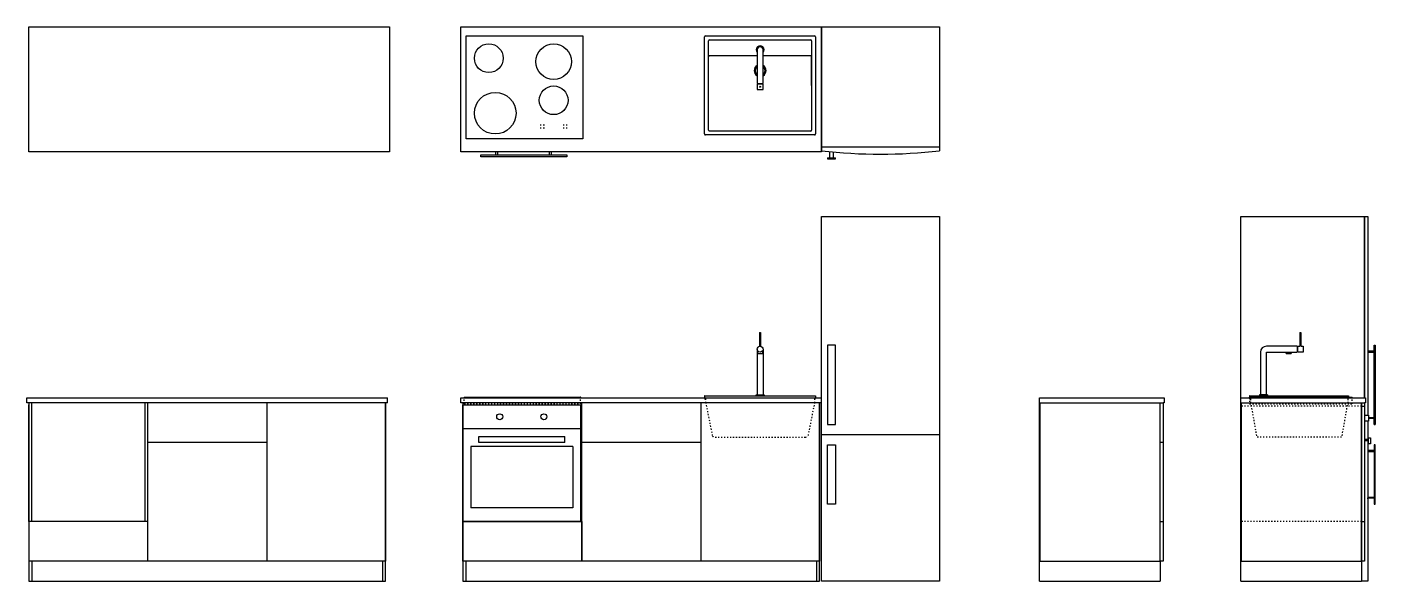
# Model space of a CAD drawing. Header units: millimetres. Extents: x 1263 to 4174, y 1008 to 2067.
# Drawn here: x 1263 to 1944, y 1788 to 2067 of the extents above; entities that cross this region are included whole.
import ezdxf

# ---------------------------------------------------------------- set-up
doc = ezdxf.new("R2010")
doc.units = ezdxf.units.MM
doc.linetypes.add('ACAD_ISO03W100', pattern=[30, 12, -18])
doc.layers.add('STRUTTURA', color=7, linetype='Continuous')

msp = doc.modelspace()

# ---------------------------------------------------------------- linework, layer by layer
at = {"layer": 'STRUTTURA'}
for p, q in [((1264.47, 2067.18), (1446.47, 2067.18)), ((1264.47, 2004.18), (1264.47, 2067.18)), ((1446.47, 2067.18), (1446.47, 2004.18)), ((1482.52, 2067.18), (1664.52, 2067.18)), ((1482.52, 2004.18), (1482.52, 2067.18)), ((1605.52, 2013.18), (1605.52, 2062.18)), ((1606.02, 2062.68), (1661.02, 2062.68)), ((1661.52, 2062.18), (1661.52, 2013.18)), ((1664.52, 2067.18), (1664.52, 2004.18)), ((1664.52, 2067.18), (1724.02, 2067.18)), ((1664.52, 2004.73), (1664.52, 2067.18)), ((1724.02, 2067.18), (1724.02, 2004.73)), ((1632.02, 2055.68), (1632.02, 2038.68)), ((1635.02, 2038.68), (1635.02, 2055.68)), ((1632.02, 2052.68), (1608.02, 2052.68)), ((1659.02, 2052.68), (1635.02, 2052.68)), ((1659.52, 2037.68), (1659.52, 2052.68)), ((1632.02, 2038.68), (1635.02, 2038.68)), ((1632.02, 2038.38), (1632.02, 2035.68)), ((1635.02, 2038.38), (1632.02, 2038.38)), ((1632.02, 2035.68), (1635.02, 2035.68)), ((1632.32, 2038.68), (1632.32, 2038.38)), ((1634.72, 2038.68), (1634.72, 2038.38)), ((1635.02, 2035.68), (1635.02, 2038.38)), ((1523.07, 2017.68), (1522.57, 2017.68)), ((1523.07, 2016.18), (1522.57, 2016.18)), ((1524.57, 2017.68), (1524.07, 2017.68)), ((1524.57, 2016.18), (1524.07, 2016.18)), ((1524.32, 2017.93), (1524.32, 2017.43)), ((1524.32, 2016.43), (1524.32, 2015.93)), ((1534.57, 2017.68), (1534.07, 2017.68)), ((1534.57, 2016.18), (1534.07, 2016.18)), ((1536.07, 2017.68), (1535.57, 2017.68)), ((1536.07, 2016.18), (1535.57, 2016.18)), ((1535.82, 2017.93), (1535.82, 2017.43)), ((1535.82, 2016.43), (1535.82, 2015.93)), ((1661.02, 2012.68), (1606.02, 2012.68)), ((1446.47, 2004.18), (1264.47, 2004.18)), ((1664.52, 2004.18), (1482.52, 2004.18)), ((1492.52, 2002.68), (1535.92, 2002.68)), ((1492.52, 2001.68), (1492.52, 2002.68)), ((1535.92, 2001.68), (1492.52, 2001.68)), ((1500.16, 2002.68), (1500.16, 2004.18)), ((1501.16, 2002.68), (1501.16, 2004.18)), ((1527.28, 2002.68), (1527.28, 2004.18)), ((1528.28, 2002.68), (1528.28, 2004.18)), ((1535.92, 2002.68), (1535.92, 2001.68)), ((1664.52, 2006.68), (1724.02, 2006.68)), ((1724.02, 2006.48), (1664.52, 2006.48)), ((1667.52, 2001.18), (1671.52, 2001.18)), ((1667.52, 2001.18), (1667.52, 2000.68)), ((1667.52, 2000.68), (1671.52, 2000.68)), ((1668.52, 2004.29), (1668.52, 2001.18)), ((1670.52, 2001.18), (1670.52, 2004.1)), ((1671.52, 2000.68), (1671.52, 2001.18)), ((1664.52, 1787.59), (1664.52, 1971.59)), ((1664.52, 1971.59), (1724.02, 1971.59)), ((1724.02, 1971.59), (1724.02, 1787.59)), ((1876.07, 1880.09), (1876.07, 1971.59)), ((1876.07, 1971.59), (1940.27, 1971.59)), ((1938.32, 1971.59), (1938.32, 1880.09)), ((1938.52, 1971.59), (1938.52, 1880.09)), ((1940.27, 1971.59), (1940.27, 1903.3)), ((1905.97, 1913.09), (1906.47, 1913.09)), ((1671.52, 1906.59), (1667.52, 1906.59)), ((1667.52, 1906.59), (1667.52, 1866.59)), ((1671.52, 1866.59), (1671.52, 1906.59)), ((1904.57, 1906.09), (1889.07, 1906.09)), ((1904.57, 1906.09), (1904.57, 1903.09)), ((1904.57, 1905.79), (1904.87, 1905.79)), ((1904.87, 1903.39), (1904.87, 1906.09)), ((1904.87, 1906.09), (1905.97, 1906.09)), ((1906.47, 1906.09), (1907.57, 1906.09)), ((1907.57, 1906.09), (1907.57, 1903.09)), ((1943.38, 1906.59), (1943.88, 1906.59)), ((1943.38, 1866.59), (1943.38, 1906.59)), ((1943.88, 1906.59), (1943.88, 1866.59)), ((1886.07, 1903.09), (1886.07, 1881.59)), ((1889.07, 1881.59), (1889.07, 1903.09)), ((1889.07, 1903.09), (1904.57, 1903.09)), ((1898.97, 1902.34), (1898.97, 1903.09)), ((1901.57, 1903.09), (1901.57, 1902.34)), ((1904.57, 1903.39), (1904.87, 1903.39)), ((1904.87, 1903.39), (1905.17, 1903.09)), ((1907.57, 1903.09), (1905.17, 1903.09)), ((1943.38, 1903.59), (1940.27, 1903.59)), ((1940.27, 1903.3), (1940.27, 1902.8)), ((1940.27, 1903.09), (1943.38, 1903.09)), ((1940.27, 1902.8), (1940.27, 1871.29)), ((1263.47, 1877.59), (1263.47, 1880.09)), ((1263.47, 1880.09), (1445.47, 1880.09)), ((1445.47, 1877.59), (1445.47, 1880.09)), ((1482.52, 1877.59), (1482.52, 1880.09)), ((1482.52, 1880.09), (1664.52, 1880.09)), ((1484.22, 1880.39), (1542.92, 1880.39)), ((1664.52, 1877.59), (1664.52, 1880.09)), ((1774.51, 1877.59), (1774.51, 1880.09)), ((1774.51, 1880.09), (1837.51, 1880.09)), ((1837.51, 1880.09), (1837.51, 1877.59)), ((1876.07, 1877.59), (1876.07, 1880.09)), ((1876.07, 1880.09), (1939.07, 1880.09)), ((1880.57, 1880.39), (1932.27, 1880.39)), ((1880.67, 1881.09), (1930.47, 1881.09)), ((1889.57, 1881.59), (1885.57, 1881.59)), ((1885.57, 1881.59), (1885.57, 1881.09)), ((1889.57, 1881.59), (1889.57, 1881.09)), ((1939.07, 1880.09), (1939.07, 1877.59)), ((1445.47, 1877.59), (1263.47, 1877.59)), ((1264.47, 1877.59), (1264.47, 1787.59)), ((1265.97, 1817.59), (1265.97, 1877.59)), ((1322.97, 1877.59), (1322.97, 1817.59)), ((1324.47, 1797.59), (1324.47, 1877.59)), ((1384.47, 1877.59), (1384.47, 1797.59)), ((1444.47, 1787.59), (1444.47, 1877.59)), ((1444.47, 1877.59), (1444.47, 1797.59)), ((1664.52, 1877.59), (1482.52, 1877.59)), ((1483.52, 1877.59), (1483.52, 1787.59)), ((1543.52, 1797.59), (1543.52, 1877.59)), ((1603.52, 1877.59), (1603.52, 1797.59)), ((1663.52, 1787.59), (1663.52, 1877.59)), ((1663.52, 1877.59), (1663.52, 1797.59)), ((1774.51, 1797.59), (1774.51, 1877.59)), ((1774.51, 1877.59), (1835.51, 1877.59)), ((1774.71, 1877.59), (1774.71, 1797.59)), ((1835.51, 1797.59), (1835.51, 1877.59)), ((1835.51, 1877.59), (1837.01, 1877.59)), ((1837.01, 1877.59), (1837.01, 1797.59)), ((1837.51, 1877.59), (1837.01, 1877.59)), ((1876.07, 1797.59), (1876.07, 1877.59)), ((1876.07, 1877.59), (1937.07, 1877.59)), ((1876.27, 1877.59), (1876.27, 1797.59)), ((1937.07, 1877.59), (1937.07, 1797.59)), ((1937.07, 1877.59), (1938.57, 1877.59)), ((1937.07, 1797.59), (1937.07, 1877.59)), ((1937.07, 1875.79), (1938.57, 1875.79)), ((1937.07, 1816.9), (1937.07, 1875.79)), ((1938.57, 1877.59), (1938.57, 1797.59)), ((1939.07, 1877.59), (1938.57, 1877.59)), ((1938.57, 1875.79), (1938.57, 1816.9)), ((1938.57, 1875.79), (1938.57, 1817.59)), ((1938.57, 1871.29), (1940.57, 1871.29)), ((1940.57, 1871.29), (1940.57, 1868.29)), ((1667.52, 1866.59), (1671.52, 1866.59)), ((1940.57, 1868.29), (1938.57, 1868.29)), ((1940.27, 1868.29), (1940.27, 1859.04)), ((1940.57, 1870.09), (1943.38, 1870.09)), ((1943.38, 1869.59), (1940.57, 1869.59)), ((1943.88, 1866.59), (1943.38, 1866.59)), ((1943.38, 1866.59), (1943.88, 1866.59)), ((1324.47, 1857.59), (1384.47, 1857.59)), ((1543.52, 1857.59), (1603.52, 1857.59)), ((1664.52, 1861.59), (1724.02, 1861.59)), ((1724.02, 1861.39), (1664.52, 1861.39)), ((1835.51, 1857.59), (1837.01, 1857.59)), ((1940.57, 1859.04), (1938.57, 1859.04)), ((1940.57, 1858.29), (1938.57, 1858.29)), ((1940.27, 1858.29), (1940.27, 1853.1)), ((1940.57, 1859.79), (1941.57, 1859.79)), ((1940.57, 1856.79), (1940.57, 1859.79)), ((1941.57, 1859.79), (1941.57, 1856.79)), ((1667.52, 1856.39), (1671.52, 1856.39)), ((1667.52, 1826.39), (1667.52, 1856.39)), ((1671.52, 1856.39), (1671.52, 1826.39)), ((1943.38, 1853.39), (1940.27, 1853.39)), ((1940.27, 1853.1), (1940.27, 1852.6)), ((1940.27, 1852.89), (1943.38, 1852.89)), ((1940.27, 1852.6), (1940.27, 1829.6)), ((1941.57, 1856.79), (1940.57, 1856.79)), ((1943.38, 1856.39), (1943.38, 1826.39)), ((1943.88, 1856.39), (1943.38, 1856.39)), ((1943.88, 1826.39), (1943.88, 1856.39)), ((1671.52, 1826.39), (1667.52, 1826.39)), ((1940.27, 1829.89), (1943.38, 1829.89)), ((1940.27, 1829.1), (1940.27, 1829.6)), ((1943.38, 1829.39), (1940.27, 1829.39)), ((1940.27, 1829.1), (1940.27, 1787.59)), ((1943.38, 1826.39), (1943.88, 1826.39)), ((1835.51, 1817.59), (1837.01, 1817.59)), ((1937.07, 1817.59), (1938.57, 1817.59)), ((1444.47, 1797.59), (1264.47, 1797.59)), ((1265.97, 1797.59), (1265.97, 1787.59)), ((1442.97, 1797.59), (1442.97, 1787.59)), ((1485.02, 1797.59), (1485.02, 1787.59)), ((1662.02, 1797.59), (1485.02, 1797.59)), ((1663.52, 1797.59), (1603.52, 1797.59)), ((1662.02, 1797.59), (1662.02, 1787.59)), ((1774.51, 1797.59), (1835.51, 1797.59)), ((1774.51, 1787.59), (1774.51, 1797.59)), ((1835.51, 1797.59), (1835.51, 1787.59)), ((1837.01, 1797.59), (1835.51, 1797.59)), ((1876.07, 1797.59), (1937.07, 1797.59)), ((1876.07, 1787.59), (1876.07, 1797.59)), ((1937.07, 1797.59), (1937.07, 1787.59)), ((1938.57, 1797.59), (1937.07, 1797.59)), ((1264.47, 1787.59), (1444.47, 1787.59)), ((1483.52, 1787.59), (1663.52, 1787.59)), ((1724.02, 1787.59), (1664.52, 1787.59)), ((1774.51, 1787.59), (1829.01, 1787.59)), ((1829.01, 1787.59), (1830.51, 1787.59)), ((1830.51, 1787.59), (1835.51, 1787.59)), ((1876.07, 1787.59), (1930.57, 1787.59)), ((1930.57, 1787.59), (1932.07, 1787.59)), ((1932.07, 1787.59), (1937.07, 1787.59)), ((1940.27, 1787.59), (1937.07, 1787.59))]:
    msp.add_line(p, q, dxfattribs=at)
at = {"layer": 'STRUTTURA', "ltscale": 0.05}
for p, q in [((1633.27, 1913.09), (1633.27, 1906.13)), ((1633.77, 1913.09), (1633.77, 1906.13)), ((1905.97, 1913.09), (1905.97, 1906.09)), ((1906.47, 1913.09), (1906.47, 1906.09)), ((1632.02, 1904.59), (1632.02, 1881.59)), ((1632.22, 1903.84), (1632.22, 1902.34)), ((1632.22, 1902.34), (1634.82, 1902.34)), ((1634.82, 1902.34), (1634.82, 1903.84)), ((1635.02, 1904.59), (1635.02, 1881.59)), ((1898.97, 1902.34), (1901.57, 1902.34)), ((1605.52, 1880.99), (1605.52, 1880.59)), ((1605.62, 1881.09), (1661.42, 1881.09)), ((1631.52, 1881.59), (1635.52, 1881.59)), ((1631.52, 1881.09), (1631.52, 1881.59)), ((1635.52, 1881.59), (1635.52, 1881.09)), ((1661.52, 1880.99), (1661.52, 1880.59)), ((1880.57, 1880.99), (1880.57, 1880.09)), ((1930.57, 1880.99), (1930.57, 1880.09))]:
    msp.add_line(p, q, dxfattribs=at)
at = {"layer": 'STRUTTURA', "linetype": 'ACAD_ISO03W100', "ltscale": 0.05}
for p, q in [((1633.27, 1913.09), (1633.77, 1913.09)), ((1484.22, 1877.09), (1484.22, 1880.09)), ((1542.92, 1877.09), (1542.92, 1880.09)), ((1605.52, 1880.59), (1605.52, 1879.59)), ((1605.52, 1879.59), (1606.01, 1879.59)), ((1606.01, 1879.59), (1606.01, 1877.79)), ((1661.52, 1879.59), (1661.03, 1879.59)), ((1661.03, 1879.59), (1661.03, 1877.79)), ((1661.52, 1880.59), (1661.52, 1879.59)), ((1880.57, 1880.54), (1880.57, 1879.54)), ((1880.57, 1880.09), (1880.57, 1877.09)), ((1880.57, 1879.54), (1881.07, 1879.54)), ((1881.07, 1879.54), (1881.07, 1877.74)), ((1930.57, 1879.54), (1930.08, 1879.54)), ((1930.08, 1879.54), (1930.08, 1877.74)), ((1930.57, 1880.54), (1930.57, 1879.54)), ((1932.27, 1877.09), (1932.27, 1880.09)), ((1484.22, 1877.09), (1542.92, 1877.09)), ((1606.01, 1877.79), (1609.41, 1860.78)), ((1661.03, 1877.79), (1657.64, 1860.78)), ((1937.07, 1875.79), (1876.27, 1875.79)), ((1880.57, 1877.09), (1932.27, 1877.09)), ((1881.07, 1877.74), (1884.16, 1860.19)), ((1930.08, 1877.74), (1926.98, 1860.19)), ((1610.82, 1860.19), (1656.22, 1860.19)), ((1926.98, 1860.19), (1884.16, 1860.19)), ((1937.07, 1817.59), (1876.27, 1817.59))]:
    msp.add_line(p, q, dxfattribs=at)
at = {"layer": 'STRUTTURA', "ltscale": 0.05, "transparency": 33554687}
for p, q in [((1264.47, 1817.59), (1264.47, 1876.49)), ((1483.52, 1876.49), (1542.92, 1876.49)), ((1483.52, 1817.59), (1483.52, 1876.49)), ((1542.92, 1876.49), (1542.92, 1817.59)), ((1483.52, 1864.49), (1542.92, 1864.49)), ((1491.52, 1860.49), (1534.92, 1860.49)), ((1491.52, 1857.49), (1491.52, 1860.49)), ((1534.92, 1857.49), (1534.92, 1860.49)), ((1538.92, 1855.49), (1487.52, 1855.49)), ((1487.52, 1855.49), (1487.52, 1824.59)), ((1534.92, 1857.49), (1491.52, 1857.49)), ((1538.92, 1855.49), (1538.92, 1824.59)), ((1538.92, 1824.59), (1487.52, 1824.59)), ((1324.47, 1817.59), (1264.47, 1817.59)), ((1542.92, 1817.59), (1483.52, 1817.59))]:
    msp.add_line(p, q, dxfattribs=at)
at = {"layer": 'STRUTTURA'}
for points in [[(1485.07, 2062.68), (1544.07, 2062.68), (1544.07, 2010.68), (1485.07, 2010.68)], [(1483.52, 1797.59), (1483.52, 1817.59), (1543.52, 1817.59), (1543.52, 1797.59)]]:
    msp.add_lwpolyline(points, close=True, dxfattribs=at)
for points in [[(1607.52, 2015.18), (1607.52, 2060.18)], [(1608.02, 2060.68), (1659.02, 2060.68)], [(1659.52, 2060.18), (1659.52, 2015.18)], [(1659.02, 2014.68), (1608.02, 2014.68)]]:
    msp.add_lwpolyline(points, dxfattribs=at)
for centre, radius in [((1496.57, 2051.43), 7.25), ((1529.32, 2049.68), 9), ((1529.32, 2030.18), 7.25), ((1633.52, 2037.03), 0.25), ((1499.82, 2023.68), 10.5)]:
    msp.add_circle(centre, radius, dxfattribs=at)
at = {"layer": 'STRUTTURA', "ltscale": 0.05}
msp.add_circle((1633.52, 1904.59), 1.5, dxfattribs=at)
at = {"layer": 'STRUTTURA', "ltscale": 0.05, "transparency": 33554687}
for centre in [(1502.08, 1870.49), (1524.36, 1870.49)]:
    msp.add_circle(centre, 1.5, dxfattribs=at)
at = {"layer": 'STRUTTURA'}
for centre, radius, start, end in [((1606.02, 2062.18), 0.5, 90, 180), ((1661.02, 2062.18), 0.5, 0, 90), ((1608.02, 2060.18), 0.5, 90, 180), ((1633.52, 2055.68), 2, 318.59038, 221.40962), ((1633.52, 2055.68), 1.5, 0, 180), ((1659.02, 2060.18), 0.5, 0, 90), ((1608.02, 2052.18), 0.5, 90, 180.27774), ((1659.02, 2052.18), 0.5, 0, 90), ((1633.52, 2045.18), 3, 120, 240), ((1633.52, 2045.18), 2.5, 126.8699, 233.1301), ((1633.52, 2045.18), 3, 300, 60), ((1633.52, 2045.18), 2.5, 306.8699, 53.1301), ((1608.02, 2015.18), 0.5, 179.72226, 270.2046), ((1659.02, 2015.18), 0.5, 269.7954, 0), ((1606.02, 2013.18), 0.5, 180, 270), ((1661.02, 2013.18), 0.5, 270, 0), ((1694.27, 2256.73), 253.75, 263.26708, 276.73292), ((1889.07, 1903.09), 3, 90, 180), ((1484.22, 1880.24), 0.15, 90, 270), ((1542.92, 1880.24), 0.15, 270, 90), ((1880.57, 1880.24), 0.15, 90, 270), ((1932.27, 1880.24), 0.15, 270, 90)]:
    msp.add_arc(centre, radius, start, end, dxfattribs=at)
at = {"layer": 'STRUTTURA', "ltscale": 0.05}
for centre, radius, start, end in [((1633.2, 1906.13), 0.0724, 292.8004, 0), ((1633.84, 1906.13), 0.0724, 180, 247.1996), ((1605.62, 1880.99), 0.1, 90, 180), ((1661.42, 1880.99), 0.1, 0, 90), ((1880.67, 1880.99), 0.1, 90, 180), ((1930.47, 1880.99), 0.1, 0, 90)]:
    msp.add_arc(centre, radius, start, end, dxfattribs=at)
at = {"layer": 'STRUTTURA', "linetype": 'ACAD_ISO03W100', "ltscale": 0.05}
for centre, start, end in [((1610.82, 1862.19), 225, 270), ((1656.22, 1862.19), 270, 315)]:
    msp.add_arc(centre, 2, start, end, dxfattribs=at)

doc.saveas('drawing.dxf')
